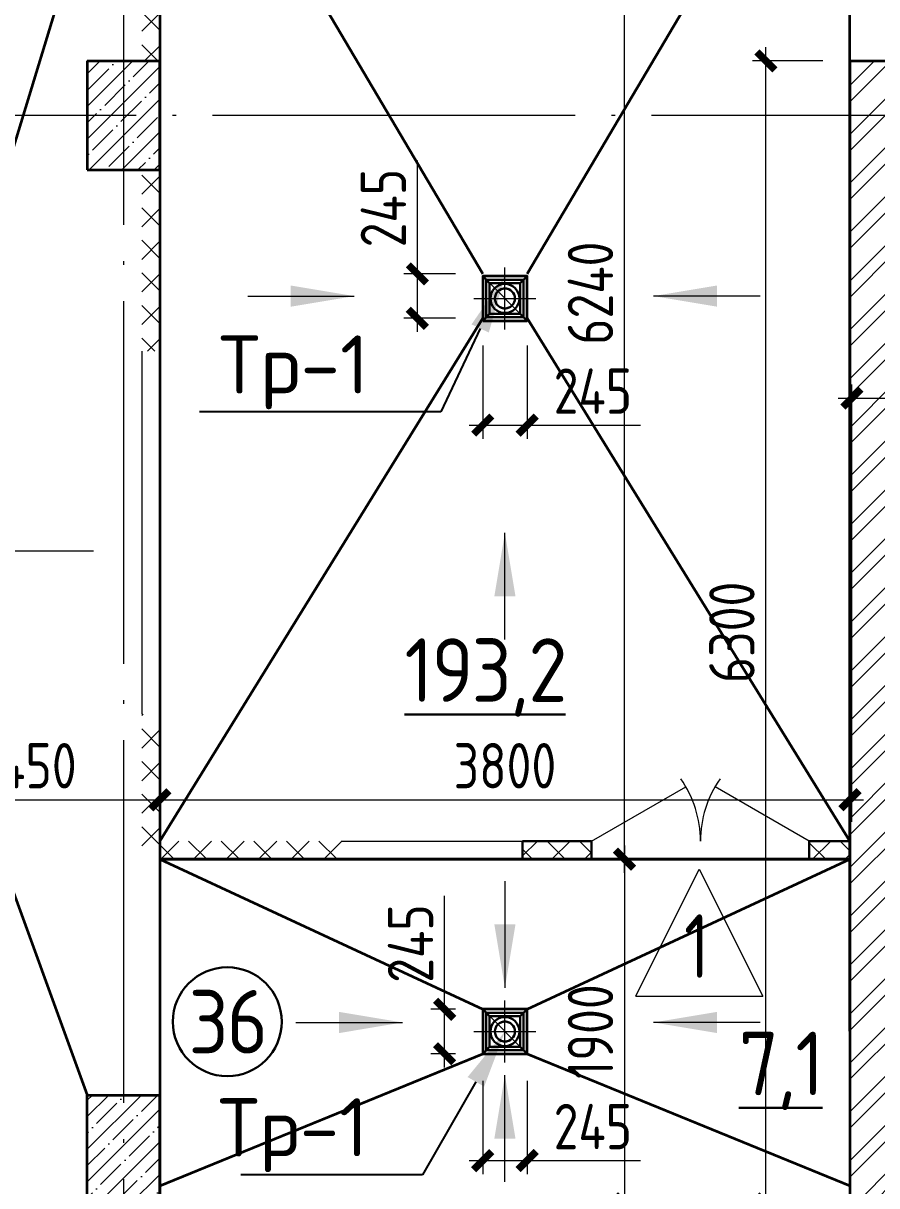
# Model space of a CAD drawing. Extents: x -965262 to 1142518, y -357520 to 71675.
# Drawn here: x 94870 to 99574, y -223052 to -216644 of the extents above; entities that cross this region are included whole.
import ezdxf
from ezdxf import colors
from ezdxf.entities.mleader import LeaderData, LeaderLine
from ezdxf.math import Vec2, Vec3

# ---------------------------------------------------------------- set-up
doc = ezdxf.new("R2010")
doc.units = 0
doc.header["$LTSCALE"] = 10
for name, pattern in [('ACAD_ISO04W100', [30, 24, -3, 0, -3]), ('DOTE', [2.42, 2, -0.2, 0.02, -0.2]), ('HIDDEN', [9.525, 6.35, -3.175])]:
    doc.linetypes.add(name, pattern=pattern)
doc.layers.get('0').update_dxf_attribs({"linetype": 'CONTINUOUS', "lineweight": 30})
doc.layers.get('Defpoints').update_dxf_attribs({"linetype": 'CONTINUOUS'})
for name, color, linetype, lineweight in [('DOTE', 7, 'DOTE', 9), ('полы', 3, 'CONTINUOUS', 35), ('Полы_лотки', 7, 'CONTINUOUS', 30)]:
    doc.layers.add(name, color=color, linetype=linetype, lineweight=lineweight)
doc.styles.add('GOST 2.304', font='isocpeur.ttf', dxfattribs={"width": 0.75, "height": 250})
doc.styles.add('GOST-2.304_Type-B', font='isocpeur.ttf', dxfattribs={"width": 0.9})
doc.styles.get("Standard").update_dxf_attribs({"font": 'isocpeur.ttf', "height": 300})
doc.styles.add('ГОСТ 2м', font='isocpeur.ttf', dxfattribs={"width": 0.8, "height": 250})
doc.dimstyles.new('ГОСТ 2м', dxfattribs={"dimtxt": 250, "dimasz": 100, "dimexe": 75, "dimexo": 150, "dimgap": 62.5, "dimtad": 1, "dimdec": 0, "dimtxsty": 'ГОСТ 2м', "dimblk": 'ARCHTICK', "dimcen": 150, "dimdle": 75, "dimclrd": 256, "dimclre": 256, "dimclrt": 256, "dimadec": 0, "dimazin": 0, "dimtfac": 1, "dimtdec": 0, "dimtmove": 0, "dimatfit": 3, "dimldrblk": 'OBLIQUE', "dimfxl": 1, "dimlwd": 15, "dimlwe": 15, "dimarcsym": 0})
pattern_1 = [(45, (79670.67, -272886.6), (-89.80256, 89.80256), []), (45, (79760.47, -272886.6), (-89.80256, 89.80256), [158.75, -31.75, 0, -31.75])]

# ---------------------------------------------------------------- blocks, each defined once
blk = doc.blocks.new('_ArchTick')
at = {"color": 0, "linetype": 'ByBlock', "lineweight": 0, "const_width": 0.4}
blk.add_lwpolyline([(-0.5, -0.5), (0.5, 0.5)], dxfattribs=at)
blk = doc.blocks.new('*D1249')
at = {"lineweight": 15, "ltscale": 50, "transparency": 16777216}
for p, q in [((94173, -219824.5), (94173, -220999.3)), ((95623, -220774.6), (95623, -220849.3)), ((94098, -220924.3), (95698, -220924.3))]:
    blk.add_line(p, q, dxfattribs=at)
at = {"layer": 'Defpoints', "color": 0, "lineweight": 15, "ltscale": 50, "transparency": 16777216}
for p in [(94173, -219674.5, 0), (95623, -220924.3), (95623, -220924.6)]:
    blk.add_point(p, dxfattribs=at)
at = {"lineweight": 15, "ltscale": 50, "transparency": 16777216, "xscale": 100, "yscale": 100, "zscale": 100, "rotation": 180}
blk.add_blockref('_ArchTick', (94173, -220924.3), dxfattribs=at)
at = {"lineweight": 15, "ltscale": 50, "transparency": 16777216, "xscale": 100, "yscale": 100, "zscale": 100}
blk.add_blockref('_ArchTick', (95623, -220924.3), dxfattribs=at)
at = {"lineweight": 15, "ltscale": 50, "transparency": 16777216, "insert": (94898, -220736.8), "char_height": 250, "attachment_point": 5, "style": 'ГОСТ 2м'}
blk.add_mtext('1450', dxfattribs=at)
blk = doc.blocks.new('_Oblique')
at = {"color": 0, "linetype": 'ByBlock', "lineweight": -2}
blk.add_line((-0.5, -0.5), (0.5, 0.5), dxfattribs=at)
blk = doc.blocks.new('*D1131')
at = {"lineweight": 15, "ltscale": 50, "transparency": 16777216}
for p, q in [((95622.9, -220774.4), (95622.9, -220849.4)), ((99427.1, -220774.4), (99427.1, -220849.4)), ((95547.9, -220924.4), (99502.1, -220924.4))]:
    blk.add_line(p, q, dxfattribs=at)
at = {"layer": 'Defpoints', "color": 0, "lineweight": 15, "ltscale": 50, "transparency": 16777216}
for p in [(95622.9, -220924.4), (99427.1, -220924.4), (99427.1, -220924.4)]:
    blk.add_point(p, dxfattribs=at)
at = {"lineweight": 15, "ltscale": 50, "transparency": 16777216, "xscale": 100, "yscale": 100, "zscale": 100, "rotation": 180}
blk.add_blockref('_ArchTick', (95622.9, -220924.4), dxfattribs=at)
at = {"lineweight": 15, "ltscale": 50, "transparency": 16777216, "xscale": 100, "yscale": 100, "zscale": 100}
blk.add_blockref('_ArchTick', (99427.1, -220924.4), dxfattribs=at)
at = {"lineweight": 15, "ltscale": 50, "transparency": 16777216, "insert": (97525, -220736.9), "char_height": 250, "attachment_point": 5, "style": 'ГОСТ 2м'}
blk.add_mtext('3800', dxfattribs=at)
blk = doc.blocks.new('*D1250')
at = {"lineweight": 15, "ltscale": 50, "transparency": 16777216}
for p, q in [((99687.6, -218560.3), (99687.6, -218635.3)), ((99437.6, -221045.4), (99437.6, -218635.3)), ((99362.6, -218710.3), (99687.6, -218710.3)), ((99687.6, -218710.3), (100358.3, -218710.3))]:
    blk.add_line(p, q, dxfattribs=at)
at = {"layer": 'Defpoints', "color": 0, "ltscale": 50, "transparency": 16777216}
for p in [(99687.6, -218710.3), (99687.6, -218710.3), (99437.6, -221195.4)]:
    blk.add_point(p, dxfattribs=at)
at = {"lineweight": 15, "ltscale": 50, "transparency": 16777216, "xscale": 100, "yscale": 100, "zscale": 100, "rotation": 180}
blk.add_blockref('_ArchTick', (99437.6, -218710.3), dxfattribs=at)
at = {"lineweight": 15, "ltscale": 50, "transparency": 16777216, "xscale": 100, "yscale": 100, "zscale": 100}
blk.add_blockref('_ArchTick', (99687.6, -218710.3), dxfattribs=at)
at = {"lineweight": 15, "ltscale": 50, "transparency": 16777216, "insert": (100105.8, -218522.8), "char_height": 250, "attachment_point": 5, "style": 'ГОСТ 2м'}
blk.add_mtext('250', dxfattribs=at)
blk = doc.blocks.new('*D1251')
at = {"lineweight": 15, "ltscale": 50, "transparency": 16777216}
for p, q in [((98183.9, -221327.1), (98183.9, -214937.1)), ((98033.9, -215012.1), (98108.9, -215012.1)), ((98522.6, -221252.1), (98108.9, -221252.1))]:
    blk.add_line(p, q, dxfattribs=at)
at = {"layer": 'Defpoints', "color": 0, "lineweight": 15, "ltscale": 50, "transparency": 16777216}
for p in [(98183.9, -215012.1), (98183.9, -215012.1), (98672.6, -221252.1)]:
    blk.add_point(p, dxfattribs=at)
at = {"lineweight": 15, "ltscale": 50, "transparency": 16777216, "xscale": 100, "yscale": 100, "zscale": 100}
for p, rotation in [((98183.9, -215012.1), 90), ((98183.9, -221252.1), 270)]:
    blk.add_blockref('_ArchTick', p, dxfattribs=dict(at, rotation=rotation))
at = {"lineweight": 15, "ltscale": 50, "transparency": 16777216, "insert": (97996.4, -218132.1), "char_height": 250, "attachment_point": 5, "rotation": 90, "style": 'ГОСТ 2м'}
blk.add_mtext('6240', dxfattribs=at)
blk = doc.blocks.new('*D1313')
at = {"lineweight": 15, "ltscale": 50, "transparency": 16777216}
for p, q in [((98963.6, -223227.1), (98963.6, -216776.7)), ((99277.1, -216851.7), (98888.6, -216851.7)), ((99302.3, -223152.1), (98888.6, -223152.1))]:
    blk.add_line(p, q, dxfattribs=at)
at = {"layer": 'Defpoints', "color": 0, "lineweight": 15, "ltscale": 50, "transparency": 16777216}
for p in [(98963.6, -216851.7), (99427.1, -216851.7), (99452.3, -223152.1, 1451.3)]:
    blk.add_point(p, dxfattribs=at)
at = {"lineweight": 15, "ltscale": 50, "transparency": 16777216, "xscale": 100, "yscale": 100, "zscale": 100}
for p, rotation in [((98963.6, -216851.7), 90), ((98963.6, -223152.1), 270)]:
    blk.add_blockref('_ArchTick', p, dxfattribs=dict(at, rotation=rotation))
at = {"lineweight": 15, "ltscale": 50, "transparency": 16777216, "insert": (98776.1, -220001.9), "char_height": 250, "attachment_point": 5, "rotation": 90, "style": 'ГОСТ 2м'}
blk.add_mtext('6300', dxfattribs=at)
blk = doc.blocks.new('*D1316')
at = {"lineweight": 15, "ltscale": 50, "transparency": 16777216}
for p, q in [((98183.9, -221177.1), (98183.9, -223227.1)), ((98033.9, -221252.1), (98108.9, -221252.1)), ((98522.6, -223152.1), (98108.9, -223152.1))]:
    blk.add_line(p, q, dxfattribs=at)
at = {"layer": 'Defpoints', "color": 0, "lineweight": 15, "ltscale": 50, "transparency": 16777216}
for p in [(98183.9, -221252.1), (98183.9, -223152.1), (98672.6, -223152.1, 1451.3)]:
    blk.add_point(p, dxfattribs=at)
at = {"lineweight": 15, "ltscale": 50, "transparency": 16777216, "xscale": 100, "yscale": 100, "zscale": 100}
for p, rotation in [((98183.9, -221252.1), 90), ((98183.9, -223152.1), 270)]:
    blk.add_blockref('_ArchTick', p, dxfattribs=dict(at, rotation=rotation))
at = {"lineweight": 15, "ltscale": 50, "transparency": 16777216, "insert": (97996.4, -222202.1), "char_height": 250, "attachment_point": 5, "rotation": 90, "style": 'ГОСТ 2м'}
blk.add_mtext('1900', dxfattribs=at)
blk = doc.blocks.new('*D1318')
at = {"lineweight": 15, "ltscale": 50, "transparency": 16777216}
for p, q in [((97402.3, -222474.6), (97402.3, -222988.5)), ((97647.3, -222474.6), (97647.3, -222988.5)), ((97327.3, -222913.5), (97647.3, -222913.5)), ((97647.3, -222913.5), (98272.3, -222913.5))]:
    blk.add_line(p, q, dxfattribs=at)
at = {"layer": 'Defpoints', "color": 0, "lineweight": 15, "ltscale": 50, "transparency": 16777216}
for p in [(97402.3, -222324.6), (97647.3, -222324.6), (97647.3, -222913.5)]:
    blk.add_point(p, dxfattribs=at)
at = {"lineweight": 15, "ltscale": 50, "transparency": 16777216, "xscale": 100, "yscale": 100, "zscale": 100, "rotation": 180}
blk.add_blockref('_ArchTick', (97402.3, -222913.5), dxfattribs=at)
at = {"lineweight": 15, "ltscale": 50, "transparency": 16777216, "xscale": 100, "yscale": 100, "zscale": 100}
blk.add_blockref('_ArchTick', (97647.3, -222913.5), dxfattribs=at)
at = {"lineweight": 15, "ltscale": 50, "transparency": 16777216, "insert": (98009.8, -222726), "char_height": 250, "attachment_point": 5, "style": 'ГОСТ 2м'}
blk.add_mtext('245', dxfattribs=at)
blk = doc.blocks.new('*D1319')
at = {"lineweight": 15, "ltscale": 50, "transparency": 16777216}
for p, q in [((97192.3, -222079.6), (97192.3, -221454.6)), ((97252.3, -222079.6), (97117.3, -222079.6)), ((97192.3, -222399.6), (97192.3, -222079.6)), ((97252.3, -222324.6), (97117.3, -222324.6))]:
    blk.add_line(p, q, dxfattribs=at)
at = {"layer": 'Defpoints', "color": 0, "lineweight": 15, "ltscale": 50, "transparency": 16777216}
for p in [(97192.3, -222079.6), (97402.3, -222079.6), (97402.3, -222324.6)]:
    blk.add_point(p, dxfattribs=at)
at = {"lineweight": 15, "ltscale": 50, "transparency": 16777216, "xscale": 100, "yscale": 100, "zscale": 100}
for p, rotation in [((97192.3, -222079.6), 90), ((97192.3, -222324.6), 270)]:
    blk.add_blockref('_ArchTick', p, dxfattribs=dict(at, rotation=rotation))
at = {"lineweight": 15, "ltscale": 50, "transparency": 16777216, "insert": (97004.8, -221717.1), "char_height": 250, "attachment_point": 5, "rotation": 90, "style": 'ГОСТ 2м'}
blk.add_mtext('245', dxfattribs=at)
blk = doc.blocks.new('*D1320')
at = {"lineweight": 15, "ltscale": 50, "transparency": 16777216}
for p, q in [((97402.3, -218420.6), (97402.3, -218934.5)), ((97647.3, -218420.6), (97647.3, -218934.5)), ((97327.3, -218859.5), (97647.3, -218859.5)), ((97647.3, -218859.5), (98272.3, -218859.5))]:
    blk.add_line(p, q, dxfattribs=at)
at = {"layer": 'Defpoints', "color": 0, "lineweight": 15, "ltscale": 50, "transparency": 16777216}
for p in [(97402.3, -218270.6), (97647.3, -218270.6), (97647.3, -218859.5)]:
    blk.add_point(p, dxfattribs=at)
at = {"lineweight": 15, "ltscale": 50, "transparency": 16777216, "xscale": 100, "yscale": 100, "zscale": 100, "rotation": 180}
blk.add_blockref('_ArchTick', (97402.3, -218859.5), dxfattribs=at)
at = {"lineweight": 15, "ltscale": 50, "transparency": 16777216, "xscale": 100, "yscale": 100, "zscale": 100}
blk.add_blockref('_ArchTick', (97647.3, -218859.5), dxfattribs=at)
at = {"lineweight": 15, "ltscale": 50, "transparency": 16777216, "insert": (98009.8, -218672), "char_height": 250, "attachment_point": 5, "style": 'ГОСТ 2м'}
blk.add_mtext('245', dxfattribs=at)
blk = doc.blocks.new('*D1321')
at = {"lineweight": 15, "ltscale": 50, "transparency": 16777216}
for p, q in [((97042.3, -218025.6), (97042.3, -217400.6)), ((97252.3, -218025.6), (96967.3, -218025.6)), ((97042.3, -218345.6), (97042.3, -218025.6)), ((97252.3, -218270.6), (96967.3, -218270.6))]:
    blk.add_line(p, q, dxfattribs=at)
at = {"layer": 'Defpoints', "color": 0, "lineweight": 15, "ltscale": 50, "transparency": 16777216}
for p in [(97042.3, -218025.6), (97402.3, -218025.6), (97402.3, -218270.6)]:
    blk.add_point(p, dxfattribs=at)
at = {"lineweight": 15, "ltscale": 50, "transparency": 16777216, "xscale": 100, "yscale": 100, "zscale": 100}
for p, rotation in [((97042.3, -218025.6), 90), ((97042.3, -218270.6), 270)]:
    blk.add_blockref('_ArchTick', p, dxfattribs=dict(at, rotation=rotation))
at = {"lineweight": 15, "ltscale": 50, "transparency": 16777216, "insert": (96854.8, -217663.1), "char_height": 250, "attachment_point": 5, "rotation": 90, "style": 'ГОСТ 2м'}
blk.add_mtext('245', dxfattribs=at)

msp = doc.modelspace()

# ---------------------------------------------------------------- hatches: boundary and pattern name
at = {"lineweight": 15}
h = msp.add_hatch(dxfattribs=at)
h.set_pattern_fill('ANSI37', scale=40, style=0)
h.set_pattern_definition([(45, (98179.5, -221215.8), (-89.80256, 89.80256), []), (135, (98179.5, -221215.8), (-89.80256, -89.80256), [])])
h.paths.add_polyline_path([(98302.6, -221152.5), (98002.6, -221152.5), (98002.6, -221252.5), (98302.6, -221252.5)])
h.paths.add_polyline_path([(83422.6, -208802.4), (83322.6, -208802.4), (83322.6, -208952.4), (83422.6, -208952.4)], flags=17)
h.paths.add_polyline_path([(83422.6, -209852.4), (83322.6, -209852.4), (83322.6, -210002.4), (83422.6, -210002.4)])
h.paths.add_polyline_path([(84973.1, -220477.1), (84873.1, -220477.1), (84873.1, -220577.1), (84873.1, -220677.1), (84973.1, -220677.1)], flags=17)
h.paths.add_polyline_path([(84873.1, -220577.1), (84773.1, -220577.1), (83422.6, -220577.1), (83422.6, -220677.1), (84873.1, -220677.1)], flags=17)
h.paths.add_polyline_path([(84873.1, -218877.1), (83422.6, -218877.1), (83422.6, -218977.1), (84873.1, -218977.1)], flags=17)
h.paths.add_polyline_path([(84973.1, -218877.1), (84873.1, -218877.1), (84873.1, -218977.1), (84873.1, -219077.1), (84973.1, -219077.1)], flags=17)
h.paths.add_polyline_path([(83422.6, -213352.1), (83322.6, -213352.1), (83322.6, -213452.1), (83422.6, -213452.1)])
h.paths.add_polyline_path([(83422.6, -214352.1), (83322.6, -214352.1), (83322.6, -214452.1), (83422.6, -214452.1)], flags=17)
h.paths.add_polyline_path([(83422.6, -206152.1), (83322.6, -206152.1), (83322.6, -206352.1), (83422.6, -206352.1)], flags=17)
h.paths.add_polyline_path([(83422.6, -208152.1), (83322.6, -208152.1), (83322.6, -208352.1), (83422.6, -208352.1)])
h.paths.add_polyline_path([(99202.6, -221152.5), (99201.7, -221152.5), (99201.7, -221252.5), (99202.6, -221252.5)])
h.paths.add_polyline_path([(98302.6, -221152.5), (98301.7, -221152.5), (98301.7, -221252.5), (98302.6, -221252.5)])
h.paths.add_polyline_path([(95622.6, -214019.4), (95522.6, -214019.4), (95522.6, -214022.1), (95622.6, -214022.1)], flags=17)
h.paths.add_polyline_path([(95522.6, -214019.4), (95422.6, -214019.4), (95422.6, -214022.1), (95522.6, -214022.1)], flags=17)
h.paths.add_polyline_path([(95422.6, -214019.4), (94857.6, -214019.4), (94857.6, -214022.1), (95422.6, -214022.1)], flags=16)
h.paths.add_polyline_path([(95422.6, -214119.4), (94857.6, -214119.4), (94857.6, -214122.1), (95422.6, -214122.1)])
h.paths.add_polyline_path([(95522.6, -214119.4), (95422.6, -214119.4), (95422.6, -214122.1), (95522.6, -214122.1)])
h.paths.add_polyline_path([(90367.6, -214019.4), (90267.6, -214019.4), (90267.6, -214022.1), (90367.6, -214022.1)])
h.paths.add_polyline_path([(90857.6, -214019.4), (90367.6, -214019.4), (90367.6, -214022.1), (90857.6, -214022.1)], flags=17)
h.paths.add_polyline_path([(90857.6, -214119.4), (90367.6, -214119.4), (90367.6, -214122.1), (90857.6, -214122.1)])
h.paths.add_polyline_path([(84422.6, -215009.4), (83422.6, -215009.4), (83422.6, -215012.1), (84422.6, -215012.1)])
h.paths.add_polyline_path([(90367.6, -215009.4), (89422.6, -215009.4), (89422.6, -215012.1), (90367.6, -215012.1)])
h.paths.add_polyline_path([(89422.6, -215009.4), (89390.1, -215009.4), (88422.6, -215009.4), (88422.6, -215012.1), (89390.1, -215012.1), (89422.6, -215012.1)])
h.paths.add_polyline_path([(84422.6, -214909.4), (83422.6, -214909.4), (83422.6, -214912.1), (84422.6, -214912.1)])
h.paths.add_polyline_path([(89390.1, -214909.4), (88422.6, -214909.4), (88422.6, -214912.1), (89390.1, -214912.1)], flags=17)
h.paths.add_polyline_path([(89422.6, -214909.4), (89390.1, -214909.4), (89390.1, -214912.1), (89422.6, -214912.1)], flags=16)
h.paths.add_polyline_path([(90367.6, -214909.4), (90267.6, -214909.4), (89422.6, -214909.4), (89422.6, -214912.1), (90367.6, -214912.1)], flags=17)
h.paths.add_polyline_path([(84422.6, -214909.4), (84390.1, -214909.4), (84390.1, -215009.4), (84422.6, -215009.4)])
h.paths.add_polyline_path([(88422.6, -214909.4), (88390.1, -214909.4), (88390.1, -215009.4), (88422.6, -215009.4)], flags=16)
h.paths.add_polyline_path([(83222.6, -212962.1), (82822.6, -212962.1), (82822.6, -212964.3), (83222.6, -212964.3)])
h.paths.add_polyline_path([(78822.6, -212962.1), (78032.6, -212962.1), (78032.6, -212964.3), (78822.6, -212964.3)])
h.paths.add_polyline_path([(78822.6, -212862.1), (77822.6, -212862.1), (77822.6, -212864.3), (78822.6, -212864.3)])
h.paths.add_polyline_path([(83322.6, -212862.1), (82822.6, -212862.1), (82822.6, -212864.3), (83322.6, -212864.3)])
h.paths.add_polyline_path([(83422.6, -215709.9), (83322.6, -215709.9), (83322.6, -215712.1), (83422.6, -215712.1)])
h.paths.add_polyline_path([(83422.6, -215109.9), (83322.6, -215109.9), (83322.6, -215112.1), (83422.6, -215112.1)])
h.paths.add_polyline_path([(83422.6, -208952.4), (83322.6, -208952.4), (83322.6, -208959.4), (83422.6, -208959.4)])
h.paths.add_polyline_path([(83422.6, -209852.4), (83322.6, -209852.4), (83322.6, -209859.4), (83422.6, -209859.4)], flags=17)
h.paths.add_polyline_path([(78672.6, -204952.1), (78122.6, -204952.1), (78122.6, -205052.1), (78672.6, -205052.1)])
h.paths.add_polyline_path([(83222.6, -204952.1), (82672.6, -204952.1), (82672.6, -205052.1), (83222.6, -205052.1)])
h.paths.add_polyline_path([(84422.6, -204952.1), (83622.6, -204952.1), (83622.6, -205052.1), (84422.6, -205052.1)])
h.paths.add_polyline_path([(89222.6, -204952.1), (88422.6, -204952.1), (88422.6, -205052.1), (89222.6, -205052.1)])
h.paths.add_polyline_path([(90422.6, -204952.1), (89622.6, -204952.1), (89622.6, -205052.1), (90422.6, -205052.1)])
h.paths.add_polyline_path([(95222.6, -204952.1), (94422.6, -204952.1), (94422.6, -205052.1), (95222.6, -205052.1)])
h.paths.add_polyline_path([(96222.8, -204952.1), (95622.6, -204952.1), (95622.6, -205052.1), (96222.8, -205052.1)])
h.paths.add_polyline_path([(99823, -204952.1), (99222.8, -204952.1), (99222.8, -205052.1), (99823, -205052.1)])
h.paths.add_polyline_path([(99923, -204751.7), (99823, -204751.7), (99823, -205751.7), (99923, -205751.7)])
h.paths.add_polyline_path([(99923, -203302.1), (99823, -203302.1), (99823, -203751.7), (99923, -203751.7)])
h.paths.add_polyline_path([(100023, -203202.1), (99823, -203202.1), (99823, -203302.1), (100023, -203302.1)])
h.paths.add_polyline_path([(101372.6, -203202.1), (100923, -203202.1), (100923, -203302.1), (101023, -203302.1), (101372.6, -203302.1)])
h.paths.add_polyline_path([(99923, -207751.7), (99823, -207751.7), (99823, -208751.7), (99923, -208751.7), (99923, -208651.7)])
h.paths.add_polyline_path([(100023, -208751.7), (99923, -208751.7), (99823, -208751.7), (99823, -208851.7), (100023, -208851.7)])
h.paths.add_polyline_path([(101372.6, -208751.7), (101272.6, -208751.7), (100923, -208751.7), (100923, -208851.7), (101372.6, -208851.7)])
h.paths.add_polyline_path([(83422.6, -205452.1), (83322.6, -205452.1), (83322.6, -206352.1), (83422.6, -206352.1)])
h.paths.add_polyline_path([(83422.6, -208352.1), (83322.6, -208352.1), (83322.6, -208959.4), (83422.6, -208959.4)])
h.paths.add_polyline_path([(83422.6, -209859.4), (83322.6, -209859.4), (83322.6, -209959.4), (83322.6, -210352.1), (83422.6, -210352.1)])
h.paths.add_polyline_path([(83422.6, -210352.1), (83322.6, -210352.1), (83322.6, -210852.1), (83422.6, -210852.1)])
h.paths.add_polyline_path([(83422.6, -211452.1), (83322.6, -211452.1), (83322.6, -212352.1), (83422.6, -212352.1)])
h.paths.add_polyline_path([(83422.6, -212352.1), (83322.6, -212352.1), (83322.6, -213352.1), (83422.6, -213352.1)])
h.paths.add_polyline_path([(83322.6, -212864.3), (82822.6, -212864.3), (82822.6, -212964.3), (83322.6, -212964.3)])
h.paths.add_polyline_path([(78822.6, -212864.3), (77822.6, -212864.3), (77822.6, -212964.3), (78822.6, -212964.3)])
h.paths.add_polyline_path([(83422.6, -214352.1), (83322.6, -214352.1), (83322.6, -215109.9), (83422.6, -215109.9)])
h.paths.add_polyline_path([(84390.1, -214909.4), (83422.6, -214909.4), (83422.6, -215009.4), (84390.1, -215009.4)])
h.paths.add_polyline_path([(89390.1, -214909.4), (88390.1, -214909.4), (88390.1, -215009.4), (89390.1, -215009.4)])
h.paths.add_polyline_path([(90367.6, -214909.4), (90267.6, -214909.4), (89390.1, -214909.4), (89390.1, -215009.4), (90367.6, -215009.4)])
h.paths.add_polyline_path([(90367.6, -214019.4), (90267.6, -214019.4), (90267.6, -214909.4), (90367.6, -214909.4)])
h.paths.add_polyline_path([(90857.6, -214019.4), (90367.6, -214019.4), (90367.6, -214119.4), (90857.6, -214119.4)])
h.paths.add_polyline_path([(95522.6, -214019.4), (94857.6, -214019.4), (94857.6, -214119.4), (95522.6, -214119.4)])
h.paths.add_polyline_path([(95622.6, -214019.4), (95522.6, -214019.4), (95522.6, -214119.4), (95522.6, -214219.4), (95522.6, -214852.1), (95622.6, -214852.1)])
h.paths.add_polyline_path([(95622.6, -215852.1), (95522.6, -215852.1), (95522.6, -216852.1), (95622.6, -216852.1)])
h.paths.add_polyline_path([(95622.6, -217452.1), (95522.6, -217452.1), (95522.6, -218452.1), (95622.6, -218452.1)])
h.paths.add_polyline_path([(95622.6, -220452.1), (95522.6, -220452.1), (95522.6, -221252.5), (95622.6, -221252.5)])
h.paths.add_polyline_path([(96622.6, -221152.5), (95622.6, -221152.5), (95622.6, -221252.5), (96622.6, -221252.5)])
h.paths.add_polyline_path([(98301.7, -221152.5), (97622.6, -221152.5), (97622.6, -221252.5), (98301.7, -221252.5)])
h.paths.add_polyline_path([(99426.6, -221152.5), (99201.7, -221152.5), (99201.7, -221252.5), (99301.7, -221252.5), (99426.6, -221252.5)])
h.paths.add_polyline_path([(83422.6, -222087.1), (83322.6, -222087.1), (83322.6, -222187.1), (83322.6, -222552.1), (83422.6, -222552.1)])
h.paths.add_polyline_path([(83422.6, -221002.1), (83322.6, -221002.1), (83322.6, -221087.1), (83422.6, -221087.1)])
h.paths.add_polyline_path([(83422.6, -220002.1), (83322.6, -220002.1), (83322.6, -221002.1), (83422.6, -221002.1)])
h.paths.add_polyline_path([(84873.1, -220577.1), (84773.1, -220577.1), (83422.6, -220577.1), (83422.6, -220677.1), (84873.1, -220677.1)])
h.paths.add_polyline_path([(84973.1, -220477.1), (84873.1, -220477.1), (84873.1, -220577.1), (84873.1, -220677.1), (84973.1, -220677.1)], flags=17)
h.paths.add_polyline_path([(83422.6, -219002.1), (83322.6, -219002.1), (83322.6, -220002.1), (83422.6, -220002.1)])
h.paths.add_polyline_path([(83422.6, -218877.1), (83322.6, -218877.1), (83322.6, -218977.1), (83322.6, -219002.1), (83422.6, -219002.1)])
h.paths.add_polyline_path([(84873.1, -218877.1), (83422.6, -218877.1), (83422.6, -218977.1), (84873.1, -218977.1)])
h.paths.add_polyline_path([(84973.1, -218877.1), (84873.1, -218877.1), (84873.1, -218977.1), (84873.1, -219077.1), (84973.1, -219077.1)], flags=17)
h.paths.add_polyline_path([(83422.6, -217452.1), (83322.6, -217452.1), (83322.6, -217677.1), (83422.6, -217677.1)])
h.paths.add_polyline_path([(83422.6, -216352.1), (83322.6, -216352.1), (83322.6, -216852.1), (83422.6, -216852.1)])
h.paths.add_polyline_path([(83422.6, -215709.9), (83322.6, -215709.9), (83322.6, -215810.4), (83322.6, -216352.1), (83422.6, -216352.1)])
h.paths.add_polyline_path([(83222.6, -212964.4), (83322.6, -212964.4), (83322.6, -212962.1), (83222.6, -212962.1)])
h.paths.add_polyline_path([(78032.6, -212964.4), (77822.6, -212964.4), (77822.6, -212962.1), (78032.6, -212962.1)])
h.paths.add_polyline_path([(90367.6, -214912.1), (90267.6, -214912.1), (90267.6, -214909.4), (90367.6, -214909.4)])
h = msp.add_hatch(dxfattribs=at)
h.set_pattern_fill('ANSI35', scale=20, style=0)
h.set_pattern_definition(pattern_1)
h.paths.add_polyline_path([(95622.6, -216852.1), (95222.6, -216852.1), (95222.6, -217452.1), (95622.6, -217452.1)])
h = msp.add_hatch(dxfattribs=at)
h.set_pattern_fill('ANSI32', scale=20)
h.set_pattern_definition([(45, (-359605.78, -304776.27), (-134.70384, 134.70384), []), (45, (-359515.98, -304776.27), (-134.70384, 134.70384), [])])
h.paths.add_polyline_path([(99426.7, -223152.1), (99426.7, -216851.7), (101222.6, -216852.1), (101222.6, -216971.7), (99676.7, -216971.7), (99676.7, -218992.1), (101372.6, -218992.1), (101372.6, -218892.1), (101622.6, -218892.1), (101622.6, -220262.1), (101372.6, -220262.1), (101372.6, -220152.1), (101122.6, -220152.1), (101122.6, -220032.1), (101372.6, -220032.1), (101372.6, -219112.1), (99676.7, -219112.1), (99676.7, -220032.1), (100422.6, -220032.1), (100422.6, -220152.1), (99676.7, -220152.1), (99676.7, -221072.1), (101372.6, -221072.1), (101372.6, -220962.1), (101622.6, -220962.1), (101622.6, -221302.1), (101372.6, -221302.1), (101372.6, -221192.1), (99676.7, -221192.1), (99676.7, -222112.1), (100422.6, -222112.1), (100422.6, -222232.1), (99676.7, -222232.1), (99676.7, -223032.1), (101222.6, -223032.1), (101222.6, -223152.1)])
h.paths.add_polyline_path([(101372.6, -222552.1), (101372.6, -222232.1), (101122.6, -222232.1), (101122.6, -222112.1), (101372.6, -222112.1), (101372.6, -222002.1), (101622.6, -222002.1), (101622.6, -222552.1)], flags=17)
h.paths.add_polyline_path([(101372.6, -218192.1), (101372.6, -217451.7), (101622.6, -217452.1), (101622.6, -218192.1)], flags=17)
h.paths.add_polyline_path([(106722.6, -222672.1), (106722.6, -222342.1), (106842.6, -222342.1), (106842.6, -222552.1), (107222.6, -222552.1), (107222.6, -222672.1)])
h = msp.add_hatch(dxfattribs=at)
h.set_pattern_fill('ANSI35', scale=20, style=0)
h.set_pattern_definition(pattern_1)
h.paths.add_polyline_path([(95622.6, -222552.1), (95222.6, -222552.1), (95222.6, -223152.1), (95622.6, -223152.1)])

# ---------------------------------------------------------------- linework, layer by layer
at = {"color": 7, "ltscale": 2}
for p, q in [((101222.6, -216851.7, -1451.3), (99426.7, -216851.7, -1451.3)), ((99426.7, -216851.7, -1451.3), (99426.7, -223152.1, -4711.1))]:
    msp.add_line(p, q, dxfattribs=at)
at = {"color": 1, "lineweight": 15}
for p, q in [((97402.3, -218038.6, -4711.1), (97647.3, -218283.6, -4711.1)), ((97402.3, -222079.6, -4711.1), (97647.3, -222324.6, -4711.1))]:
    msp.add_line(p, q, dxfattribs=at)
at = {"color": 7, "lineweight": 15}
for p, q in [((95522.6, -218452.1, -3211.1), (95522.6, -220452.1, -3211.1)), ((95622.6, -218452.1, -3211.1), (95622.6, -220452.1, -3211.1)), ((98002.6, -221152.5, -3211.1), (98522.2, -220852.5, -3211.1)), ((99202.6, -221152.5, -3211.1), (98683, -220852.5, -3211.1)), ((96622.6, -221152.5, -3211.1), (97622.6, -221152.5, -3211.1)), ((96622.6, -221252.5, -3211.1), (97622.6, -221252.5, -3211.1))]:
    msp.add_line(p, q, dxfattribs=at)
at = {"color": 7, "extrusion": (0, 0, -1)}
for p, q in [((97622.6, -221152.5, -3211.1), (98002.6, -221152.5, -3211.1)), ((97622.6, -221252.5, -3211.1), (97622.6, -221152.5, -3211.1)), ((97622.6, -221252.5, -3211.1), (97622.6, -221152.5, -3211.1)), ((98002.6, -221152.5, -3211.1), (98002.6, -221252.5, -3211.1)), ((99202.6, -221252.5, -3211.1), (99202.6, -221152.5, -3211.1)), ((99202.6, -221152.5, -3211.1), (99426.7, -221152.5, -3211.1)), ((99426.7, -221152.5, -3211.1), (99426.7, -221252.5, -3211.1)), ((98002.6, -221252.5, -3211.1), (97622.6, -221252.5, -3211.1)), ((99426.7, -221252.5, -3211.1), (99202.6, -221252.5, -3211.1))]:
    msp.add_line(p, q, dxfattribs=at)
at = {"lineweight": 15}
for p, q in [((98246.2, -222007.4, 8350.5), (98596.2, -221307.4, 8350.5)), ((98596.2, -221307.4, 8350.5), (98946.2, -222007.4, 8350.5)), ((98246.2, -222007.4, 8350.5), (98946.2, -222007.4, 8350.5))]:
    msp.add_line(p, q, dxfattribs=at)
at = {"color": 7}
msp.add_circle((95994.6, -222148, -7970.9), 300, dxfattribs=at)
at = {"color": 7, "lineweight": 15}
for centre, start, end in [((98002.6, -221152.5, -3211.1), 0, 35), ((99202.6, -221152.5, -3211.1), 145, 180)]:
    msp.add_arc(centre, 600, start, end, dxfattribs=at)
at = {"layer": 'DOTE', "color": 7, "ltscale": 100, "extrusion": (0, -1, 0)}
msp.add_line((95422.6, -162515.3, -4711.1), (95422.6, -237687.4, -4711.1), dxfattribs=at)
at = {"layer": 'DOTE', "color": 7, "ltscale": 100}
msp.add_line((126952.6, -217152.1, -4711.1), (55067.3, -217152.1, -4711.1), dxfattribs=at)
at = {"layer": 'полы', "ltscale": 100}
for p, q in [((95623.1, -214041.1, -4711.1), (95623, -216851.7, -4711.1)), ((95522.6, -215012.1, -3211.1), (94173, -219429.5, -4711.1)), ((95223, -216851.7, -4711.1), (95623, -216851.7, -4711.1)), ((95223, -216851.7, -4711.1), (95223, -217451.7, -4711.1)), ((95623, -217451.7, -4711.1), (95623, -216851.7, -4711.1)), ((99427.1, -223152.1, -4711.1), (99427.1, -216851.7, -4711.1)), ((99427.1, -216851.7, -4711.1), (101373, -216851.7, -4711.1)), ((95223, -217451.7, -4711.1), (95623, -217451.7, -4711.1)), ((95623, -217451.7, -4711.1), (95622.8, -222552.1, -4711.1)), ((94173, -219674.5, -4711.1), (95223, -222552.1, -4711.1)), ((95223, -223152.1, -4711.1), (95223, -222552.1, -4711.1)), ((95223, -222552.1, -4711.1), (95622.5, -222552.1, -4711.1)), ((95622.6, -223152.1, -3259.8), (95622.8, -222552.1, -4711.1))]:
    msp.add_line(p, q, dxfattribs=at)
at = {"layer": 'полы', "ltscale": 10}
for p, q in [((95623.1, -215012.1, -3211.1), (97402.3, -218025.6, -4711.1)), ((97647.3, -218025.6, -4711.1), (99426.8, -215012.1, -4711.1)), ((95622.9, -221152.5, -3211.1), (97402.3, -218270.6, -4711.1)), ((97647.3, -218270.6, -4711.1), (99426.8, -221152.5, -3211.1)), ((95622.7, -221252.1, -4711.1), (97402.3, -222079.6, -4711.1)), ((97647.3, -222079.6, -4711.1), (99426.8, -221252.1, -4711.1)), ((95622.5, -223052.1, -3259.8), (97402.3, -222324.6, -4711.1)), ((97647.3, -222324.6, -4711.1), (99427.1, -223052.1, -3259.8))]:
    msp.add_line(p, q, dxfattribs=at)
at = {"layer": 'полы', "lineweight": 0, "ltscale": 10}
for p, q in [((96106.9, -218148.1, -4711.1), (96694.7, -218148.1, -4711.1)), ((98931.4, -218148.1, -4711.1), (98343.6, -218148.1, -4711.1)), ((97524.8, -220040.5, -4711.1), (97524.8, -219452.7, -4711.1)), ((97524.8, -221373.9, -4711.1), (97524.8, -221961.7, -4711.1)), ((96373.1, -222152.1, -4711.1), (96960.9, -222152.1, -4711.1)), ((98931.4, -222152.1, -4711.1), (98343.6, -222152.1, -4711.1)), ((97524.8, -223030.4, -4711.1), (97524.8, -222442.5, -4711.1))]:
    msp.add_line(p, q, dxfattribs=at)
at = {"layer": 'полы', "lineweight": 0, "ltscale": 50}
msp.add_line((94313.9, -219552, -4711.1), (95257.8, -219552, -4711.1), dxfattribs=at)
at = {"layer": 'полы', "ltscale": 10, "elevation": -4711.1}
for points in [[(95622.7, -221252.1), (99426.8, -221252.1), (99426.8, -215012.1), (95623.1, -215012.1)], [(97402.3, -218283.6), (97647.3, -218283.6), (97647.3, -218038.6), (97402.3, -218038.6)], [(95622.6, -223152.1), (99427.1, -223152.1), (99426.8, -221252.1), (95622.7, -221252.1)], [(97402.3, -222324.6), (97647.3, -222324.6), (97647.3, -222079.6), (97402.3, -222079.6)]]:
    msp.add_lwpolyline(points, close=True, dxfattribs=at)
at = {"layer": 'полы', "lineweight": 0, "ltscale": 10}
for points in [[(96344.1, -218206.6, -4711.1), (96344.1, -218089.7, -4711.1), (96694.7, -218148.1, -4711.1)], [(98694.2, -218206.6, -4711.1), (98694.2, -218089.7, -4711.1), (98343.6, -218148.1, -4711.1)], [(97583.2, -219803.2, -4711.1), (97466.4, -219803.2, -4711.1), (97524.8, -219452.7, -4711.1)], [(97583.2, -221611.2, -4711.1), (97466.4, -221611.2, -4711.1), (97524.8, -221961.7, -4711.1)], [(96610.3, -222210.6, -4711.1), (96610.3, -222093.7, -4711.1), (96960.9, -222152.1, -4711.1)], [(98694.2, -222210.6, -4711.1), (98694.2, -222093.7, -4711.1), (98343.6, -222152.1, -4711.1)], [(97583.2, -222793.1, -4711.1), (97466.4, -222793.1, -4711.1), (97524.8, -222442.5, -4711.1)]]:
    msp.add_solid(points, dxfattribs=at)
at = {"layer": 'Полы_лотки', "color": 1, "linetype": 'ACAD_ISO04W100', "lineweight": 9, "ltscale": 10}
for p, q in [((97524.8, -218331.6, -4260.5), (97524.8, -217990.7, -5161.7)), ((97354.3, -218161.1, -4260.5), (97695.3, -218161.1, -5161.7)), ((97524.8, -222372.6, -4260.5), (97524.8, -222031.7, -5161.7)), ((97354.3, -222202.1, -4260.5), (97695.3, -222202.1, -5161.7))]:
    msp.add_line(p, q, dxfattribs=at)
at = {"layer": 'Полы_лотки', "color": 5}
for p, q in [((97402.3, -218038.6, -4711.1), (97647.3, -218038.6, -4711.1)), ((97402.3, -218283.6, -4711.1), (97402.3, -218038.6, -4711.1)), ((97402.3, -218038.6, -4711.1), (97439.8, -218076.1, -4711.1)), ((97627.3, -218058.6, -4711.1), (97422.3, -218058.6, -4711.1)), ((97422.3, -218058.6, -4711.1), (97422.3, -218263.6, -4711.1)), ((97647.3, -218038.6, -4711.1), (97609.8, -218076.1, -4711.1)), ((97627.3, -218263.6, -4711.1), (97627.3, -218058.6, -4711.1)), ((97647.3, -218283.6, -4711.1), (97647.3, -218038.6, -4711.1)), ((97609.8, -218076.1, -4711.1), (97439.8, -218076.1, -4711.1)), ((97439.8, -218076.1, -4711.1), (97439.8, -218246.1, -4711.1)), ((97609.8, -218076.1, -4711.1), (97609.8, -218246.1, -4711.1)), ((97402.3, -218283.6, -4711.1), (97439.8, -218246.1, -4711.1)), ((97609.8, -218246.1, -4711.1), (97439.8, -218246.1, -4711.1)), ((97647.3, -218283.6, -4711.1), (97609.8, -218246.1, -4711.1)), ((97402.3, -218283.6, -4711.1), (97647.3, -218283.6, -4711.1)), ((97422.3, -218263.6, -4711.1), (97627.3, -218263.6, -4711.1)), ((97402.3, -222079.6, -4711.1), (97647.3, -222079.6, -4711.1)), ((97402.3, -222324.6, -4711.1), (97402.3, -222079.6, -4711.1)), ((97402.3, -222079.6, -4711.1), (97439.8, -222117.1, -4711.1)), ((97627.3, -222099.6, -4711.1), (97422.3, -222099.6, -4711.1)), ((97422.3, -222099.6, -4711.1), (97422.3, -222304.6, -4711.1)), ((97647.3, -222079.6, -4711.1), (97609.8, -222117.1, -4711.1)), ((97627.3, -222304.6, -4711.1), (97627.3, -222099.6, -4711.1)), ((97647.3, -222324.6, -4711.1), (97647.3, -222079.6, -4711.1)), ((97609.8, -222117.1, -4711.1), (97439.8, -222117.1, -4711.1)), ((97439.8, -222117.1, -4711.1), (97439.8, -222287.1, -4711.1)), ((97609.8, -222117.1, -4711.1), (97609.8, -222287.1, -4711.1)), ((97402.3, -222324.6, -4711.1), (97439.8, -222287.1, -4711.1)), ((97609.8, -222287.1, -4711.1), (97439.8, -222287.1, -4711.1)), ((97647.3, -222324.6, -4711.1), (97609.8, -222287.1, -4711.1)), ((97402.3, -222324.6, -4711.1), (97647.3, -222324.6, -4711.1)), ((97422.3, -222304.6, -4711.1), (97627.3, -222304.6, -4711.1))]:
    msp.add_line(p, q, dxfattribs=at)
for centre, radius in [((97524.8, -218161.1, -4711.1), 80), ((97524.8, -218161.1, -4711.1), 55), ((97524.8, -222202.1, -4711.1), 80), ((97524.8, -222202.1, -4711.1), 55)]:
    msp.add_circle(centre, radius, dxfattribs=at)
at = {"layer": 'Полы_лотки', "color": 6, "linetype": 'HIDDEN', "ltscale": 10}
for centre in [(97524.8, -218161.1, -4711.1), (97524.8, -222202.1, -4711.1)]:
    msp.add_circle(centre, 55, dxfattribs=at)

# ---------------------------------------------------------------- texts
at = {"color": 7, "char_height": 350, "attachment_point": 5, "style": 'GOST-2.304_Type-B'}
for s, insert, width in [('{\\T0.95;\\L193,2}', (97414.7, -220250.5, 3308.5), 2000), ('{\\fISOCPEUR|b0|i0|c0|p34;\\T0.95;36}', (95994.6, -222148, -3259.8), 800), ('{\\fISOCPEUR|b0|i0|c0|p34;\\T0.95;\\L7,1}', (99045.1, -222418.8, -6519.6), 2000)]:
    msp.add_mtext(s, dxfattribs=dict(at, insert=insert, width=width))
at = {"insert": (98582.4, -221731.2, -3259.8), "char_height": 350, "width": 1500, "attachment_point": 5, "style": 'GOST 2.304'}
msp.add_mtext('{\\W0.8;1}', dxfattribs=at)

# ---------------------------------------------------------------- dimensions: what is measured, and where the dimension line sits
at = {"lineweight": 15, "ltscale": 50}
for base, p1, p2, picture, middle in [((98183.9, -215012.1, -4711.1), (98672.6, -221252.1, -4711.1), (98183.9, -215012.1, -4711.1), '*D1251', (97996.4, -218132.1, -4711.1)), ((98963.6, -216851.7, -4711.1), (99452.3, -223152.1, -3259.8), (99427.1, -216851.7, -4711.1), '*D1313', (98776.1, -220001.9, -4711.1)), ((97042.3, -218025.6, -4711.1), (97402.3, -218270.6, -4711.1), (97402.3, -218025.6, -4711.1), '*D1321', (96854.8, -217663.1, -4711.1)), ((98183.9, -223152.1, -4711.1), (98183.9, -221252.1, -4711.1), (98672.6, -223152.1, -3259.8), '*D1316', (97996.4, -222202.1, -4711.1)), ((97192.3, -222079.6, -4711.1), (97402.3, -222324.6, -4711.1), (97402.3, -222079.6, -4711.1), '*D1319', (97004.8, -221717.1, -4711.1))]:
    dim = msp.add_linear_dim(base=base, p1=p1, p2=p2, angle=90, dimstyle='ГОСТ 2м', dxfattribs=at)
    dim.commit()
    dim.dimension.update_dxf_attribs({"geometry": picture, "text_midpoint": middle})
for base, p1, p2, picture, middle in [((97647.3, -218859.5, -4711.1), (97402.3, -218270.6, -4711.1), (97647.3, -218270.6, -4711.1), '*D1320', (98009.8, -218672, -4711.1)), ((95623, -220924.3, -4711.1), (94173, -219674.5, -4711.1), (95623, -220924.6, -4711.1), '*D1249', (94898, -220736.8, -4711.1)), ((97647.3, -222913.5, -4711.1), (97402.3, -222324.6, -4711.1), (97647.3, -222324.6, -4711.1), '*D1318', (98009.8, -222726, -4711.1))]:
    dim = msp.add_linear_dim(base=base, p1=p1, p2=p2, dimstyle='ГОСТ 2м', dxfattribs=at)
    dim.commit()
    dim.dimension.update_dxf_attribs({"geometry": picture, "text_midpoint": middle})
dim = msp.add_linear_dim(base=(99687.6, -218710.3, -4711.1), p1=(99437.6, -221195.4, -4711.1), p2=(99687.6, -218710.3, -4711.1), dimstyle='ГОСТ 2м', dxfattribs=at)
dim.commit()
dim.dimension.update_dxf_attribs({"geometry": '*D1250', "text_midpoint": (100105.8, -218710.3, -4711.1), "dimtype": 160})
dim = msp.add_linear_dim(base=(99427.1, -220924.4, -4711.1), p1=(95622.9, -220924.4, -4711.1), p2=(99427.1, -220924.4, -4711.1), text='3800', dimstyle='ГОСТ 2м', dxfattribs=at)
dim.commit()
dim.dimension.update_dxf_attribs({"geometry": '*D1131', "text_midpoint": (97525, -220736.9, -4711.1)})

# ---------------------------------------------------------------- leaders
at = {"layer": 'Полы_лотки', "color": 5, "lineweight": 15}
ml = msp.add_multileader_mtext('Standard', dxfattribs=at)
ml.set_content('Тр-1', color=5)
ml.set_leader_properties()
ml.build(insert=Vec2(0, 0))
ml.multileader.update_dxf_attribs({"has_text_frame": 1, "text_right_attachment_type": 6, "dogleg_length": 36, "arrow_head_size": 320})
ctx = ml.context
ctx.base_point, ctx.char_height, ctx.arrow_head_size, ctx.landing_gap_size, ctx.plane_origin = Vec3(95960.3, -218578, -4711.1), 320, 320, 16, Vec3(80369.1, -228743.5, -4711.1)
ctx.right_attachment, ctx.text_align_type = 6, 2
notes = []
notes.append((ctx, [(1, (1, 1, 0), (97172.1, -218786, -4711.1), (-1, 0), 379.8, [(0, [(97524.8, -218037, -4711.1)], 0, [])])]))
ctx.mtext.insert, ctx.mtext.defined_height, ctx.mtext.alignment, ctx.mtext.flow_direction = Vec3(96776.3, -218365, -4711.1), 8269.8, 3, 5
ml = msp.add_multileader_mtext('Standard', dxfattribs=at)
ml.set_content('Тр-1', color=5)
ml.set_leader_properties()
ml.build(insert=Vec2(0, 0))
ml.multileader.update_dxf_attribs({"has_text_frame": 1, "text_right_attachment_type": 6, "dogleg_length": 36, "arrow_head_size": 320})
ctx = ml.context
ctx.base_point, ctx.char_height, ctx.arrow_head_size, ctx.landing_gap_size, ctx.plane_origin = Vec3(95955.6, -222783.1, -4711.1), 320, 320, 16, Vec3(80354.6, -232904.9, -4711.1)
ctx.right_attachment, ctx.text_align_type = 6, 2
notes.append((ctx, [(1, (1, 1, 0), (97069.7, -222991.1, -4711.1), (-1, 0), 282.2, [(0, [(97524.8, -222202.1, -4711.1)], 0, [])])]))
ctx.mtext.insert, ctx.mtext.width, ctx.mtext.defined_height, ctx.mtext.alignment, ctx.mtext.flow_direction = Vec3(96771.6, -222570.1, -4711.1), 695.32, 8690.9, 3, 5
for ctx, leaders in notes:
    for number, flags, end, landing, length, lines in leaders:
        leader = LeaderData()
        leader.index, (leader.has_last_leader_line, leader.has_dogleg_vector, leader.attachment_direction) = number, flags
        leader.last_leader_point, leader.dogleg_vector, leader.dogleg_length = Vec3(end), Vec3(landing), length
        for number, points, colour, breaks in lines:
            line = LeaderLine()
            line.index, line.vertices, line.color, line.breaks = number, Vec3.list(points), colors.encode_raw_color(colour), breaks
            leader.lines.append(line)
        ctx.leaders.append(leader)

doc.saveas('drawing.dxf')
